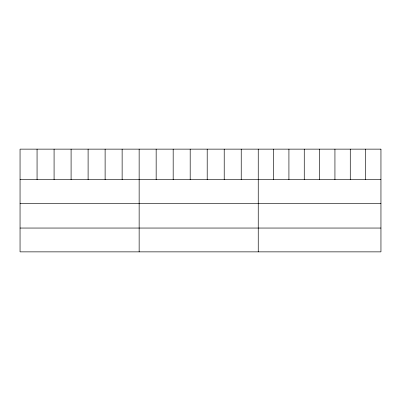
<?xml version="1.0" encoding="UTF-8"?>
<svg xmlns="http://www.w3.org/2000/svg" width="401" height="401" viewBox="0 0 401 401"><rect width="100%" height="100%" fill="white"/><g stroke="black" fill="none" stroke-linecap="round" stroke-linejoin="round"><path stroke-width="0.6" d="M20.05 179.698L380.95 179.698M20.05 203.513L380.95 203.513M20.05 228.049L380.95 228.049M365.612 149.137L365.612 179.698M350.273 149.137L350.273 179.698M334.935 149.137L334.935 179.698M319.597 149.137L319.597 179.698M304.259 149.137L304.259 179.698M288.92 149.137L288.92 179.698M273.582 149.137L273.582 179.698M258.244 149.137L258.244 251.863M241.232 149.137L241.232 179.698M224.214 149.137L224.214 179.698M207.202 149.137L207.202 179.698M190.189 149.137L190.189 179.698M173.177 149.137L173.177 179.698M156.159 149.137L156.159 179.698M139.147 149.137L139.147 251.863M122.135 149.137L122.135 179.698M105.117 149.137L105.117 179.698M88.105 149.137L88.105 179.698M71.092 149.137L71.092 179.698M54.08 149.137L54.08 179.698M37.062 149.137L37.062 179.698M380.95 149.137L20.05 149.137L20.05 251.863L380.95 251.863L380.95 149.137"/></g></svg>
